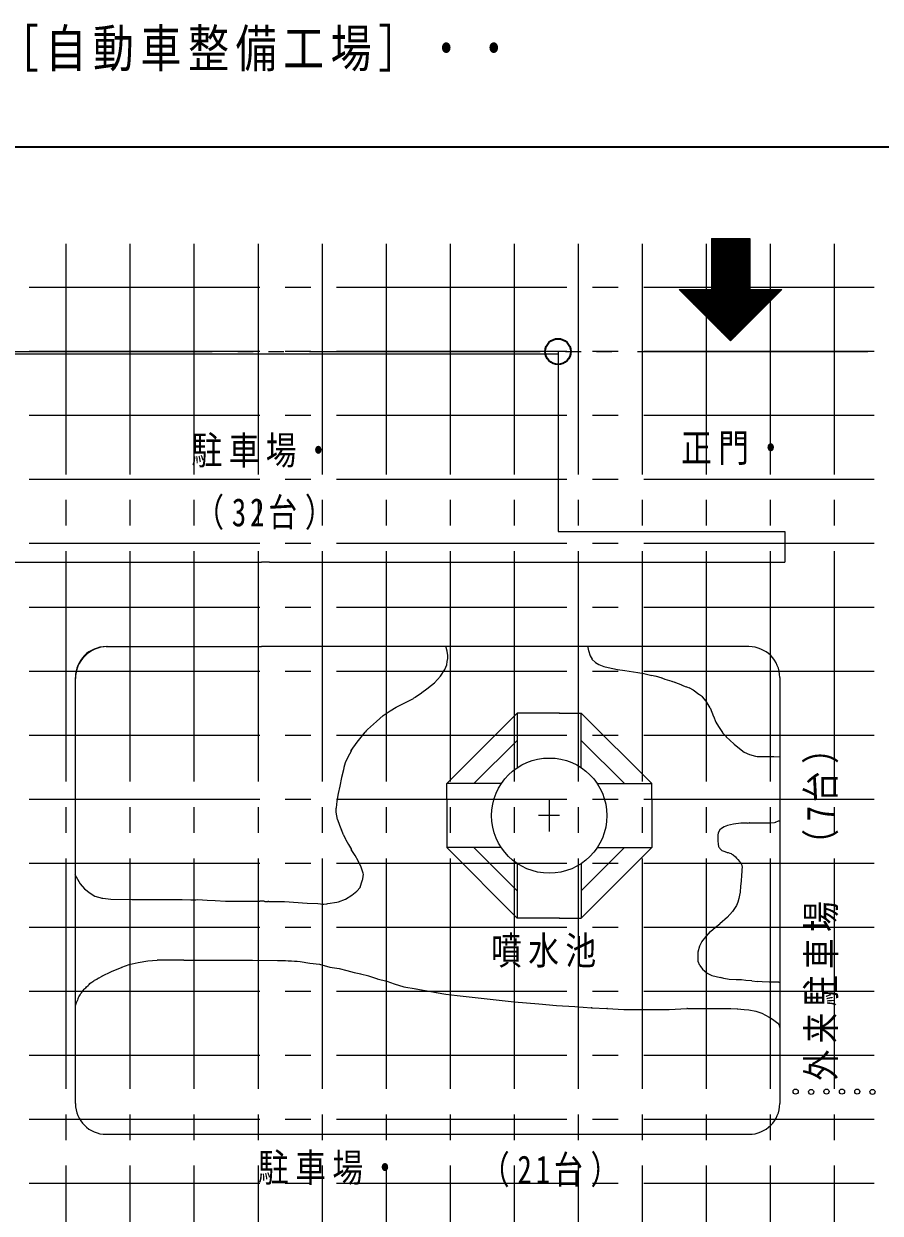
# Model space of a CAD drawing. Units: millimetres, scale not verified. Extents: x -269386 to 273530, y -150741 to 145098.
# Drawn here: x -128890 to -62011, y 27770 to 120683 of the extents above; entities that cross this region are included whole.
import ezdxf

# ---------------------------------------------------------------- set-up
doc = ezdxf.new("R2010")
doc.units = ezdxf.units.MM
doc.header["$LTSCALE"] = 2000
doc.linetypes.add('CHAIN2', pattern=[12, 9, -1, 1, -1])
doc.linetypes.add('DOUBLE_CHAIN2', pattern=[12.8, 9, -1, 0.6, -0.6, 0.6, -1])
for name, color, linetype, lineweight in [('0-0_ 補助線', 4, 'CHAIN2', 9), ('1-0_ 1-0ﾚｲﾔ', 2, 'Continuous', 18), ('1-1_ 1-1ﾚｲﾔ', 2, 'Continuous', 18), ('1-D_ 1-Dﾚｲﾔ', 2, 'Continuous', 18), ('7-1_ 7-1ﾚｲﾔ', 4, 'Continuous', 9)]:
    doc.layers.add(name, color=color, linetype=linetype, lineweight=lineweight)
for name, color, linetype in [('1-7_ 1-7ﾚｲﾔ', 7, 'Continuous'), ('1-9_ 1-9ﾚｲﾔ', 7, 'Continuous'), ('7-9_ 7-9ﾚｲﾔ', 7, 'Continuous')]:
    doc.layers.add(name, color=color, linetype=linetype)
doc.styles.add('ＭＳ ゴシック', font='')
doc.styles.get('ＭＳ ゴシック').set_extended_font_data('MS Gothic')

msp = doc.modelspace()

# ---------------------------------------------------------------- linework, layer by layer
at = {"layer": '0-0_ 補助線'}
for p, q in [((-125599, 103484), (-125599, -134582)), ((-120599, 103484), (-120599, -134582)), ((-115599, 103484), (-115599, -134582)), ((-110599, 103484), (-110599, -134582)), ((-105599, 103484), (-105599, -134582)), ((-100599, 103484), (-100599, -134582)), ((-95599, 103484), (-95599, -134582)), ((-90599, 103484), (-90599, -134582)), ((-85599, 103484), (-85599, -134582)), ((-80599, 103484), (-80599, -134582)), ((-75599, 103484), (-75599, -134582)), ((-70599, 103484), (-70599, -134582)), ((-65599, 103484), (-65599, -134582)), ((273530, 100082), (-263527, 100082)), ((273530, 95082), (-263527, 95082)), ((273530, 90082), (-263527, 90082)), ((273530, 85082), (-263527, 85082)), ((273530, 80082), (-263527, 80082)), ((273530, 75082), (-263527, 75082)), ((273530, 70082), (-263527, 70082)), ((273530, 65082), (-263527, 65082)), ((273530, 60082), (-263527, 60082)), ((273530, 55082), (-263527, 55082)), ((273530, 50082), (-263527, 50082)), ((273530, 45082), (-263527, 45082)), ((273530, 40082), (-263527, 40082)), ((273530, 35082), (-263527, 35082)), ((273530, 30082), (-263527, 30082))]:
    msp.add_line(p, q, dxfattribs=at)
at = {"layer": '1-0_ 1-0ﾚｲﾔ'}
for p, q in [((-84866, 72093), (-84789, 71708)), ((-84790, 71715), (-84664, 71307)), ((-95818, 70862), (-95779, 71095)), ((-95780, 71089), (-95780, 71170)), ((-84660, 71307), (-84511, 71042)), ((-83984, 70638), (-83603, 70479)), ((-81953, 70171), (-80942, 70018)), ((-80946, 70017), (-80447, 69941)), ((-80458, 69942), (-79839, 69783)), ((-79870, 69787), (-79519, 69728)), ((-79574, 69740), (-79073, 69584)), ((-79139, 69610), (-78833, 69479)), ((-78833, 69479), (-78295, 69326)), ((-78321, 69335), (-78056, 69256)), ((-78075, 69261), (-77718, 69134)), ((-77718, 69134), (-77541, 69045)), ((-77489, 69024), (-77555, 69054)), ((-77499, 69027), (-77171, 68898)), ((-77180, 68903), (-76941, 68823)), ((-76952, 68825), (-76608, 68646)), ((-98816, 67788), (-98461, 67986)), ((-98309, 68076), (-98471, 67977)), ((-98321, 68070), (-97834, 68429)), ((-97838, 68427), (-97809, 68454)), ((-97815, 68450), (-97422, 68736)), ((-76614, 68651), (-76181, 68326)), ((-99395, 67519), (-98813, 67790)), ((-75292, 67244), (-75600, 67771)), ((-75299, 67254), (-75023, 66582)), ((-102428, 65098), (-102234, 65358)), ((-102041, 65561), (-102076, 65529)), ((-74337, 65329), (-74300, 65282)), ((-74023, 64978), (-74314, 65302)), ((-103320, 63881), (-103312, 63907)), ((-72995, 64060), (-72641, 63791)), ((-71762, 63484), (-71606, 63450)), ((-71613, 63453), (-71159, 63440)), ((-71185, 63440), (-71147, 63446)), ((-70397, 63443), (-70324, 63443)), ((-70340, 63446), (-69802, 63408)), ((-103886, 62590), (-103934, 62409)), ((-103781, 62951), (-103888, 62588)), ((-104503, 59425), (-104504, 59418)), ((-104503, 59104), (-104503, 59421)), ((-104388, 58527), (-104503, 59104)), ((-104388, 58528), (-104383, 58512)), ((-103927, 57336), (-104081, 57720)), ((-73455, 58164), (-73943, 58065)), ((-72386, 58250), (-72240, 58257)), ((-72210, 58257), (-72260, 58254)), ((-71319, 58257), (-71239, 58257)), ((-70265, 58297), (-70159, 58320)), ((-70177, 58317), (-69956, 58412)), ((-69956, 58412), (-69879, 58412)), ((-69894, 58413), (-69847, 58406)), ((-103928, 57337), (-103920, 57321)), ((-103920, 57323), (-103761, 56977)), ((-103762, 56978), (-103734, 56935)), ((-103735, 56936), (-103638, 56754)), ((-103638, 56754), (-103539, 56571)), ((-74703, 57075), (-74698, 57006)), ((-74700, 57007), (-74689, 56809)), ((-74689, 56809), (-74677, 56650)), ((-103542, 56575), (-103309, 56179)), ((-74677, 56651), (-74658, 56550)), ((-72995, 55246), (-72951, 55185)), ((-72951, 55185), (-72945, 55177)), ((-72945, 55177), (-72893, 55086)), ((-72893, 55086), (-72876, 55054)), ((-72877, 55056), (-72848, 54998)), ((-72848, 54998), (-72829, 54949)), ((-72829, 54949), (-72822, 54927)), ((-72823, 54928), (-72798, 54809)), ((-102399, 54329), (-102544, 54800)), ((-102427, 53892), (-102456, 53755)), ((-102392, 54261), (-102428, 53882)), ((-102401, 54333), (-102393, 54256)), ((-72806, 54626), (-72808, 54580)), ((-72804, 54652), (-72806, 54626)), ((-72798, 54729), (-72804, 54659)), ((-72804, 54659), (-72804, 54651)), ((-72798, 54810), (-72798, 54728)), ((-102889, 52917), (-102635, 53207)), ((-102638, 53204), (-102609, 53257)), ((-102612, 53250), (-102467, 53724)), ((-102467, 53721), (-102453, 53767)), ((-122783, 52388), (-122707, 52375)), ((-120451, 52263), (-119831, 52263)), ((-119887, 52263), (-118265, 52263)), ((-119880, 52265), (-119876, 52266)), ((-116532, 52263), (-115814, 52239)), ((-115841, 52239), (-115715, 52245)), ((-115712, 52245), (-115586, 52245)), ((-115586, 52249), (-115456, 52252)), ((-115453, 52252), (-115294, 52265)), ((-111891, 52146), (-111834, 52146)), ((-110230, 52139), (-110330, 52146)), ((-110118, 52133), (-110244, 52139)), ((-110128, 52133), (-110051, 52129)), ((-110055, 52129), (-109932, 52119)), ((-109929, 52119), (-109838, 52111)), ((-109767, 52110), (-109842, 52112)), ((-109768, 52110), (-109230, 52110)), ((-109230, 52110), (-108528, 52110)), ((-105157, 51956), (-104440, 52069)), ((-104446, 52068), (-104318, 52097)), ((-104323, 52095), (-103773, 52302)), ((-72972, 52733), (-73042, 52344)), ((-72958, 52858), (-72973, 52730)), ((-105503, 51918), (-105484, 51916)), ((-105485, 51917), (-105461, 51917)), ((-105464, 51917), (-105232, 51938)), ((-105237, 51938), (-105154, 51956)), ((-73539, 51344), (-73950, 50877)), ((-73943, 50883), (-74526, 50376)), ((-119966, 47351), (-119208, 47489)), ((-119208, 47489), (-118467, 47542)), ((-116724, 47540), (-118481, 47542)), ((-116381, 47540), (-116733, 47540)), ((-116384, 47540), (-113025, 47537)), ((-111042, 47536), (-108978, 47500)), ((-109084, 47498), (-108462, 47498)), ((-107583, 47450), (-107309, 47421)), ((-122788, 46289), (-122034, 46648)), ((-122034, 46648), (-121207, 47000)), ((-102595, 46466), (-101946, 46300)), ((-123198, 46065), (-123062, 46144)), ((-123063, 46143), (-122778, 46294)), ((-101967, 46307), (-101275, 46076)), ((-101283, 46078), (-100534, 45883)), ((-72028, 45926), (-71584, 45869)), ((-71224, 45846), (-71593, 45869)), ((-69930, 45806), (-69834, 45806)), ((-124057, 45387), (-123990, 45454)), ((-99205, 45462), (-98261, 45303)), ((-96686, 45004), (-95921, 44882)), ((-124730, 44331), (-124682, 44450)), ((-124682, 44451), (-124638, 44553)), ((-84501, 43811), (-84594, 43811)), ((-84520, 43809), (-83367, 43770)), ((-83318, 43772), (-83371, 43772)), ((-77048, 43772), (-77105, 43768)), ((-73184, 43732), (-73131, 43732)), ((-70016, 42632), (-69943, 42549)), ((-69946, 42560), (-69917, 42502)), ((-69917, 42502), (-69840, 42195))]:
    msp.add_line(p, q, dxfattribs=at)
for points in [[(-95780, 71170), (-95780, 71324), (-95818, 71670), (-95934, 72054)], [(-96818, 69210), (-96356, 69710), (-96011, 70248), (-95857, 70594), (-95818, 70863)], [(-84520, 71055), (-84251, 70786), (-83982, 70632)], [(-83598, 70479), (-83252, 70402), (-82522, 70248), (-81946, 70171)], [(-97417, 68736), (-97046, 69017), (-96823, 69203)], [(-75597, 67771), (-75882, 68106), (-76190, 68328)], [(-102044, 65560), (-101352, 66175), (-100814, 66636), (-100276, 67020), (-99815, 67289), (-99392, 67519)], [(-75028, 66597), (-74836, 66136), (-74644, 65790), (-74490, 65560), (-74337, 65329)], [(-103312, 63907), (-102851, 64560), (-102428, 65098)], [(-102075, 65529), (-102112, 65491), (-102154, 65448), (-102240, 65350)], [(-74029, 64983), (-73760, 64714), (-73414, 64407), (-72992, 64061)], [(-103296, 63922), (-103623, 63340), (-103781, 62951)], [(-72646, 63792), (-72223, 63600), (-71762, 63484)], [(-71147, 63446), (-70840, 63446), (-70532, 63446), (-70378, 63446)], [(-103933, 62415), (-104080, 61795), (-104215, 61140), (-104328, 60565), (-104441, 59950), (-104503, 59425)], [(-104384, 58513), (-104234, 58080), (-104077, 57698)], [(-73940, 58066), (-74185, 57962), (-74396, 57831), (-74534, 57707), (-74655, 57493), (-74689, 57303), (-74703, 57075)], [(-72381, 58249), (-72899, 58226), (-73455, 58164)], [(-72223, 58258), (-72031, 58258), (-71608, 58258), (-71301, 58258)], [(-71262, 58258), (-70955, 58258), (-70647, 58258), (-70263, 58297)], [(-102544, 54800), (-102774, 55299), (-103005, 55722), (-103312, 56183)], [(-74658, 56550), (-74645, 56481), (-74628, 56419), (-74608, 56373), (-74570, 56316), (-74531, 56265)], [(-74531, 56266), (-74476, 56204), (-74420, 56149), (-74370, 56115), (-74305, 56076), (-74226, 56042), (-74152, 56014), (-74081, 55991), (-74007, 55970), (-73950, 55954), (-73888, 55937), (-73744, 55891), (-73661, 55861), (-73595, 55828), (-73543, 55796)], [(-73542, 55796), (-73486, 55752), (-73322, 55617), (-73222, 55509)], [(-73222, 55510), (-73132, 55409), (-72995, 55246)], [(-124909, 54223), (-124486, 53493), (-124141, 53109), (-123718, 52763), (-123334, 52532), (-122757, 52379)], [(-72808, 54581), (-72814, 54467), (-72842, 54172), (-72881, 53717), (-72917, 53329), (-72958, 52858)], [(-122719, 52379), (-122104, 52302), (-120451, 52263)], [(-118299, 52263), (-117492, 52263), (-116532, 52263)], [(-115302, 52263), (-114572, 52225), (-113957, 52186), (-113150, 52148), (-112420, 52148), (-111882, 52148)], [(-111843, 52148), (-111190, 52148), (-110460, 52148)], [(-110326, 52146), (-110403, 52146), (-110462, 52146)], [(-108538, 52110), (-106771, 51994), (-105925, 51956), (-105503, 51917)], [(-103773, 52302), (-103274, 52609), (-102889, 52917)], [(-73042, 52345), (-73130, 52060), (-73231, 51814), (-73538, 51343)], [(-76104, 47114), (-76220, 47421), (-76220, 47844), (-76220, 48190), (-76104, 48651), (-75951, 48958), (-75605, 49381), (-75259, 49765), (-74875, 50111), (-74529, 50380)], [(-113035, 47536), (-111882, 47536), (-111036, 47536)], [(-108477, 47500), (-108249, 47490), (-107987, 47473), (-107761, 47460), (-107546, 47447)], [(-107309, 47421), (-106540, 47306), (-105810, 47229), (-105003, 46998), (-104273, 46883), (-103658, 46729), (-103082, 46576), (-102582, 46460)], [(-121231, 46989), (-120669, 47191), (-119961, 47350)], [(-76107, 47119), (-75892, 46844), (-75534, 46529), (-75159, 46347), (-74480, 46187)], [(-123992, 45451), (-123874, 45568), (-123791, 45643), (-123722, 45705), (-123630, 45781), (-123566, 45830), (-123503, 45874)], [(-123505, 45873), (-123431, 45923), (-123365, 45966), (-123296, 46008), (-123198, 46065)], [(-100545, 45884), (-99969, 45692), (-99200, 45461)], [(-72031, 45922), (-72492, 45961), (-72838, 45999), (-73261, 45999), (-73799, 46038), (-74221, 46115), (-74490, 46191)], [(-69917, 45807), (-70686, 45807), (-71224, 45846)], [(-124638, 44553), (-124612, 44614), (-124589, 44663), (-124539, 44752), (-124494, 44826), (-124432, 44922), (-124384, 44993)], [(-124384, 44993), (-124316, 45086), (-124256, 45164), (-124175, 45260)], [(-124175, 45259), (-124117, 45324), (-124057, 45386)], [(-98278, 45308), (-97548, 45154), (-96664, 45000)], [(-95934, 44885), (-95050, 44770), (-90592, 44270), (-88671, 44116), (-87287, 44001), (-85865, 43924), (-84559, 43809)], [(-124859, 43992), (-124774, 44219), (-124729, 44334)], [(-83329, 43770), (-82022, 43694), (-80562, 43694), (-79601, 43694), (-78487, 43694), (-77104, 43770)], [(-77065, 43770), (-76681, 43770), (-75874, 43770), (-75259, 43770), (-74952, 43770), (-74452, 43770), (-74106, 43770), (-73683, 43770), (-73184, 43732)], [(-73145, 43732), (-72646, 43694), (-72261, 43655), (-71723, 43540), (-71262, 43386), (-70686, 43079), (-70417, 42925), (-70225, 42771), (-69994, 42618)]]:
    msp.add_lwpolyline(points, dxfattribs=at)
at = {"layer": '1-1_ 1-1ﾚｲﾔ'}
for p, q in [((-87147, 94882), (-158856, 94882)), ((-69449, 81028), (-69449, 78628)), ((-142478, 78628), (-110335, 78628)), ((-109693, 78628), (-110336, 78628)), ((-109713, 78628), (-69449, 78628)), ((-122458, 72027), (-110335, 72027)), ((-109693, 72028), (-110336, 72028)), ((-72258, 72027), (-109722, 72027)), ((-73791, 72060), (-72300, 72060)), ((-124858, 36332), (-124858, 69627)), ((-69858, 69627), (-69858, 36332)), ((-90358, 66828), (-95858, 61328)), ((-88696, 66828), (-90358, 66828)), ((-90358, 66828), (-90358, 62552)), ((-87060, 66827), (-88704, 66827)), ((-87084, 66828), (-85358, 66828)), ((-85358, 66828), (-79858, 61328)), ((-85358, 62562), (-85358, 66828)), ((-90358, 64707), (-93737, 61328)), ((-85358, 64707), (-81979, 61328)), ((-95858, 60055), (-95858, 61328)), ((-91590, 61328), (-95858, 61328)), ((-84130, 61328), (-79858, 61328)), ((-79858, 60055), (-79858, 61328)), ((-95858, 60059), (-95858, 57594)), ((-87858, 60059), (-87858, 57594)), ((-79858, 60059), (-79858, 57594)), ((-87060, 58827), (-88704, 58827)), ((-95858, 57611), (-95858, 56328)), ((-79858, 57611), (-79858, 56328)), ((-95858, 56328), (-90358, 50828)), ((-91595, 56328), (-95858, 56328)), ((-93737, 56328), (-90358, 52950)), ((-85358, 52949), (-81979, 56328)), ((-85358, 50828), (-79858, 56328)), ((-84136, 56328), (-79858, 56328)), ((-90358, 55099), (-90358, 50828)), ((-85358, 55097), (-85358, 50828)), ((-88696, 50828), (-90358, 50828)), ((-87060, 50827), (-88704, 50827)), ((-87084, 50828), (-85358, 50828)), ((-122458, 33932), (-72258, 33932))]:
    msp.add_line(p, q, dxfattribs=at)
msp.add_lwpolyline([(-87171, 95084), (-87171, 81028), (-69449, 81028)], dxfattribs=at)
msp.add_circle((-87857, 58827), 4500, dxfattribs=at)
for centre, radius, start, end in [((-122358, 69527), 2500, 90, 180), ((-122358, 69527), 2500, 90, 180), ((-122458, 69627), 2400, 90, 180), ((-72258, 69627), 2400, 0, 90), ((-72258, 69627), 2400, 0, 90), ((-72258, 69627), 2400, 0, 90), ((-122458, 36332), 2400, 180, 270), ((-72258, 36332), 2400, 270, 0)]:
    msp.add_arc(centre, radius, start, end, dxfattribs=at)
at = {"layer": '1-D_ 1-Dﾚｲﾔ'}
for centre in [(-68614, 37267), (-67401, 37246), (-66209, 37267), (-64996, 37267), (-63804, 37267), (-62611, 37246)]:
    msp.add_circle(centre, 200, dxfattribs=at)
at = {"layer": '7-1_ 7-1ﾚｲﾔ', "color": 7, "lineweight": 35}
msp.add_line((-152370, 111082), (262684, 111082), dxfattribs=at)
at = {"layer": '7-1_ 7-1ﾚｲﾔ'}
for p, q in [((-75196, 103917), (-72196, 103917)), ((-75196, 103917), (-75196, 99917)), ((-75196, 103867), (-72196, 103867)), ((-75196, 103817), (-72196, 103817)), ((-75196, 103767), (-72196, 103767)), ((-75196, 103717), (-72196, 103717)), ((-75196, 103667), (-72196, 103667)), ((-75196, 103617), (-72196, 103617)), ((-75196, 103567), (-72196, 103567)), ((-75196, 103517), (-72196, 103517)), ((-75196, 103467), (-72196, 103467)), ((-75196, 103417), (-72196, 103417)), ((-75196, 103367), (-72196, 103367)), ((-75196, 103317), (-72196, 103317)), ((-75196, 103267), (-72196, 103267)), ((-75196, 103217), (-72196, 103217)), ((-75196, 103167), (-72196, 103167)), ((-72196, 103917), (-72196, 99917)), ((-75196, 103117), (-72196, 103117)), ((-75196, 103067), (-72196, 103067)), ((-75196, 103017), (-72196, 103017)), ((-75196, 102967), (-72196, 102967)), ((-75196, 102917), (-72196, 102917)), ((-75196, 102867), (-72196, 102867)), ((-75196, 102817), (-72196, 102817)), ((-75196, 102767), (-72196, 102767)), ((-75196, 102717), (-72196, 102717)), ((-75196, 102667), (-72196, 102667)), ((-75196, 102617), (-72196, 102617)), ((-75196, 102567), (-72196, 102567)), ((-75196, 102517), (-72196, 102517)), ((-75196, 102467), (-72196, 102467)), ((-75196, 102417), (-72196, 102417)), ((-75196, 102367), (-72196, 102367)), ((-75196, 102317), (-72196, 102317)), ((-75196, 102267), (-72196, 102267)), ((-75196, 102217), (-72196, 102217)), ((-75196, 102167), (-72196, 102167)), ((-75196, 102117), (-72196, 102117)), ((-75196, 102067), (-72196, 102067)), ((-75196, 102017), (-72196, 102017)), ((-75196, 101967), (-72196, 101967)), ((-75196, 101917), (-72196, 101917)), ((-75196, 101867), (-72196, 101867)), ((-75196, 101817), (-72196, 101817)), ((-75196, 101767), (-72196, 101767)), ((-75196, 101717), (-72196, 101717)), ((-75196, 101667), (-72196, 101667)), ((-75196, 101617), (-72196, 101617)), ((-75196, 101567), (-72196, 101567)), ((-75196, 101517), (-72196, 101517)), ((-75196, 101467), (-72196, 101467)), ((-75196, 101467), (-72196, 101467)), ((-75196, 101467), (-72196, 101467)), ((-75196, 101467), (-72196, 101467)), ((-75196, 101467), (-72196, 101467)), ((-75196, 101417), (-72196, 101417)), ((-75196, 101367), (-72196, 101367)), ((-75196, 101317), (-72196, 101317)), ((-75196, 101267), (-72196, 101267)), ((-75196, 101217), (-72196, 101217)), ((-75196, 101167), (-72196, 101167)), ((-75196, 101117), (-72196, 101117)), ((-75196, 101067), (-72196, 101067)), ((-75196, 101017), (-72196, 101017)), ((-75196, 100967), (-72196, 100967)), ((-75196, 100917), (-72196, 100917)), ((-75196, 100867), (-72196, 100867)), ((-75196, 100817), (-72196, 100817)), ((-75196, 100767), (-72196, 100767)), ((-75196, 100717), (-72196, 100717)), ((-75196, 100667), (-72196, 100667)), ((-75196, 100617), (-72196, 100617)), ((-75196, 100567), (-72196, 100567)), ((-75196, 100517), (-72196, 100517)), ((-75196, 100467), (-72196, 100467)), ((-75196, 100417), (-72196, 100417)), ((-75196, 100367), (-72196, 100367)), ((-77708, 99917), (-73700, 95908)), ((-77708, 99917), (-69699, 99917)), ((-77640, 99867), (-69762, 99867)), ((-77592, 99817), (-69810, 99817)), ((-77545, 99767), (-69881, 99767)), ((-77497, 99718), (-69929, 99718)), ((-77450, 99667), (-69952, 99667)), ((-77390, 99617), (-70012, 99617)), ((-77331, 99567), (-70059, 99567)), ((-77283, 99517), (-70143, 99517)), ((-77248, 99468), (-70190, 99468)), ((-77200, 99417), (-70226, 99417)), ((-75196, 100317), (-72196, 100317)), ((-75196, 100267), (-72196, 100267)), ((-75196, 100217), (-72196, 100217)), ((-75196, 100167), (-72196, 100167)), ((-75196, 100117), (-72196, 100117)), ((-75196, 100067), (-72196, 100067)), ((-75196, 100017), (-72196, 100017)), ((-72196, 99967), (-75196, 99967)), ((-73700, 95908), (-69699, 99917)), ((-77153, 99367), (-70261, 99367)), ((-77081, 99318), (-70309, 99318)), ((-77022, 99267), (-70392, 99267)), ((-76998, 99218), (-70416, 99218)), ((-76939, 99168), (-70463, 99168)), ((-76879, 99118), (-70535, 99118)), ((-76832, 99068), (-70582, 99068)), ((-76784, 99018), (-70630, 99018)), ((-76737, 98968), (-70677, 98968)), ((-76689, 98918), (-70737, 98918)), ((-76642, 98868), (-70784, 98868)), ((-76606, 98818), (-70820, 98818)), ((-76547, 98768), (-70903, 98768)), ((-76499, 98718), (-70915, 98718)), ((-76452, 98668), (-70974, 98668)), ((-76392, 98618), (-71010, 98618)), ((-76345, 98568), (-71081, 98568)), ((-76285, 98518), (-71105, 98518)), ((-76238, 98468), (-71176, 98468)), ((-76178, 98418), (-71236, 98418)), ((-76143, 98368), (-71259, 98368)), ((-76083, 98318), (-71319, 98318)), ((-76048, 98268), (-71378, 98268)), ((-75988, 98218), (-71438, 98218)), ((-75929, 98168), (-71461, 98168)), ((-75893, 98118), (-71521, 98118)), ((-75822, 98068), (-71568, 98068)), ((-75786, 98018), (-71604, 98018)), ((-75751, 97968), (-71651, 97968)), ((-75667, 97918), (-71711, 97918)), ((-75656, 97868), (-71758, 97868)), ((-75596, 97818), (-71818, 97818)), ((-75561, 97768), (-71860, 97768)), ((-75549, 97768), (-71842, 97768)), ((-75549, 97768), (-71865, 97768)), ((-75549, 97768), (-71859, 97768)), ((-75501, 97718), (-71913, 97718)), ((-75430, 97668), (-71960, 97668)), ((-75394, 97618), (-72032, 97618)), ((-75347, 97568), (-72067, 97568)), ((-75299, 97518), (-72103, 97518)), ((-75264, 97468), (-72186, 97468)), ((-75192, 97418), (-72222, 97418)), ((-75145, 97368), (-72281, 97368)), ((-75085, 97318), (-72317, 97318)), ((-75061, 97268), (-72353, 97268)), ((-74966, 97218), (-72412, 97218)), ((-74943, 97168), (-72459, 97168)), ((-74895, 97118), (-72507, 97118)), ((-74836, 97068), (-72590, 97068)), ((-74788, 97018), (-72626, 97018)), ((-74705, 96968), (-72685, 96968)), ((-74705, 96918), (-72709, 96918)), ((-74646, 96868), (-72780, 96868)), ((-74598, 96818), (-72792, 96818)), ((-74562, 96768), (-72875, 96768)), ((-74515, 96718), (-72935, 96718)), ((-74444, 96668), (-72982, 96668)), ((-74420, 96618), (-73030, 96618)), ((-74360, 96568), (-73065, 96568)), ((-74289, 96518), (-73137, 96518)), ((-74242, 96468), (-73184, 96468)), ((-74206, 96418), (-73220, 96418)), ((-74147, 96368), (-73267, 96368)), ((-74099, 96318), (-73291, 96318)), ((-74052, 96268), (-73374, 96268)), ((-74004, 96218), (-73422, 96218)), ((-73945, 96168), (-73481, 96168)), ((-73885, 96118), (-73493, 96118)), ((-73850, 96068), (-73576, 96068)), ((-73802, 96018), (-73600, 96018)), ((-73731, 95968), (-73648, 95968))]:
    msp.add_line(p, q, dxfattribs=at)
at = {"layer": '7-1_ 7-1ﾚｲﾔ', "color": 6, "linetype": 'DOUBLE_CHAIN2'}
msp.add_line((-183375, 95082), (248565, 95082), dxfattribs=at)
at = {"layer": '7-1_ 7-1ﾚｲﾔ', "color": 7, "lineweight": 35}
msp.add_circle((-87173, 95080), 1000, dxfattribs=at)

# ---------------------------------------------------------------- texts
at = {"layer": '1-7_ 1-7ﾚｲﾔ', "char_height": 2199, "attachment_point": 7, "style": 'ＭＳ ゴシック'}
for s, insert in [('\\T1.27;\\W0.75;（32台）', (-115502, 81138)), ('\\T1.27;\\W0.75;（21台）', (-93197, 29791))]:
    msp.add_mtext(s, dxfattribs=dict(at, insert=insert))
at = {"layer": '1-7_ 1-7ﾚｲﾔ', "char_height": 2199, "attachment_point": 7, "rotation": 90, "style": 'ＭＳ ゴシック'}
for s, insert in [('\\T1.25;\\W0.8;（7台）', (-65280, 55380)), ('\\T1.21;\\W0.8;外来駐車場', (-65280, 38132))]:
    msp.add_mtext(s, dxfattribs=dict(at, insert=insert))
at = {"layer": '1-9_ 1-9ﾚｲﾔ', "char_height": 2199, "attachment_point": 7, "style": 'ＭＳ ゴシック'}
for s, insert in [('\\T1.21;\\W0.8;駐車場・', (-115798, 86012)), ('\\T1.21;\\W0.8;噴水池', (-92401, 46947)), ('\\T1.21;\\W0.8;駐車場・', (-110598, 29983))]:
    msp.add_mtext(s, dxfattribs=dict(at, insert=insert))
at = {"layer": '7-9_ 7-9ﾚｲﾔ', "color": 3, "insert": (-130915, 116954), "char_height": 2933, "attachment_point": 7, "style": 'ＭＳ ゴシック'}
msp.add_mtext('\\T1.16;\\W0.8;［自動車整備工場］・・', dxfattribs=at)
at = {"layer": '7-9_ 7-9ﾚｲﾔ', "insert": (-77569, 86221), "char_height": 2199, "attachment_point": 7, "style": 'ＭＳ ゴシック'}
msp.add_mtext('\\T1.21;\\W0.8;正門・', dxfattribs=at)

doc.saveas('drawing.dxf')
